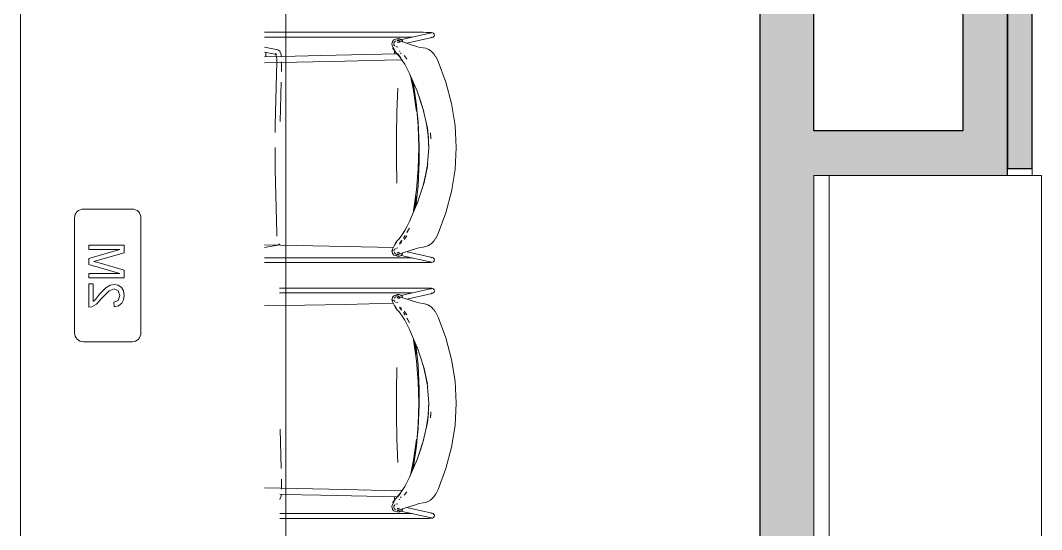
# Model space of a CAD drawing. Header units: millimetres. Extents: x 155927 to 317870, y -36033 to 97293.
# Drawn here: x 185869 to 188177, y 18607 to 19758 of the extents above; entities that cross this region are included whole.
import ezdxf

# ---------------------------------------------------------------- set-up
doc = ezdxf.new("R2010")
doc.units = ezdxf.units.MM
doc.header["$MEASUREMENT"] = 0
for name, color, linetype, lineweight in [('A-WALL', 7, 'CONTINUOUS', 9), ('A-WALL-PATT', 7, 'CONTINUOUS', 9), ('G-IMPT', 8, 'CONTINUOUS', 9), ('I-FURN', 8, 'CONTINUOUS', 9), ('I-WALL', 7, 'CONTINUOUS', 9)]:
    doc.layers.add(name, color=color, linetype=linetype, lineweight=lineweight)

msp = doc.modelspace()

# ---------------------------------------------------------------- hatches: boundary and pattern name
at = {"layer": 'A-WALL-PATT'}
h = msp.add_hatch(color=256, dxfattribs=at)
h.paths.add_polyline_path([(188155.8, 15141.6), (188155.8, 16691.6), (188099.8, 16691.6), (188099.8, 15141.6), (188101.8, 15141.6)], flags=0)
h.paths.add_polyline_path([(188099.8, 19423.6), (188155.8, 19423.6), (188155.8, 19991.6), (188099.8, 19991.6)], flags=0)
h.paths.add_polyline_path([(188155.8, 22723.6), (188155.8, 24142.8), (188099.8, 24142.8), (188099.8, 22723.6)], flags=0)
h.paths.add_polyline_path([(188099.8, 24158.8), (188155.8, 24158.8), (188155.8, 24326.8), (188099.8, 24326.8)], flags=0)
h.paths.add_polyline_path([(188155.8, 26158.8), (188155.8, 26875.6), (188099.8, 26875.6), (188099.8, 26158.8)], flags=0)
h = msp.add_hatch(color=256, dxfattribs=at)
h.paths.add_polyline_path([(188099.8, 15109.6), (188099.8, 16606.6), (187998.8, 16606.6), (187998.8, 15109.6)], flags=0)
h.paths.add_polyline_path([(188099.8, 19407.6), (188099.8, 20007.6), (187998.8, 20007.6), (187998.8, 19407.6)], flags=0)
h.paths.add_polyline_path([(188099.8, 22808.6), (188099.8, 26844.6), (187998.8, 26844.6), (187998.8, 22808.6)], flags=0)
for points in [[(187539.9, 16606.6), (187661.9, 16606.6), (187661.9, 22707.6), (187539.9, 22707.6), (187539.9, 16759.3)], [(187661.9, 19407.6), (187998.8, 19407.6), (187998.8, 19508.6), (187661.9, 19508.6)]]:
    msp.add_hatch(color=256, dxfattribs=at).paths.add_polyline_path(points, flags=0)

# ---------------------------------------------------------------- linework, layer by layer
at = {"layer": 'A-WALL', "lineweight": 30}
for p, q in [((187539.9, 22707.6), (187539.9, 16606.6)), ((187661.9, 19508.6), (187661.9, 19906.6))]:
    msp.add_line(p, q, dxfattribs=at)
at = {"layer": 'G-IMPT'}
for p, q in [((186420.6, 19731.4), (186779.2, 19731.4)), ((186420.6, 19720.5), (186754.2, 19720.5)), ((186713, 19714.2), (186709.9, 19710.9)), ((186713, 19714.2), (186717.3, 19715.5)), ((186717.7, 19711.9), (186716.1, 19711.1)), ((186720.5, 19716.5), (186717.3, 19715.5)), ((186727.7, 19711.1), (186720.2, 19712.9)), ((186720.2, 19712.9), (186728.4, 19710.9)), ((186720.5, 19716.5), (186724.6, 19716.8)), ((186721.3, 19713.1), (186723.2, 19713.5)), ((186724.8, 19712), (186721.6, 19713.5)), ((186723.7, 19712.2), (186721.6, 19713.5)), ((186724.8, 19712), (186722.6, 19712.7)), ((186722.6, 19712.7), (186728.4, 19710.9)), ((186723.7, 19712.2), (186724.2, 19711.7)), ((186724.2, 19713.7), (186797.7, 19730.3)), ((186726.3, 19716.5), (186724.6, 19716.8)), ((186726.3, 19716.5), (186726.6, 19716.4)), ((186726.6, 19716.4), (186729.5, 19715)), ((186729.7, 19714.8), (186729.5, 19715)), ((186729.7, 19714.8), (186731.6, 19712.9)), ((186732.7, 19710.5), (186731.6, 19712.9)), ((186731.7, 19712.7), (186731.6, 19712.9)), ((186732.8, 19710.4), (186731.6, 19712.9)), ((186731.7, 19712.7), (186732.8, 19710.4)), ((186799.2, 19719.4), (186741.7, 19706.6)), ((186785.5, 19731.3), (186779.2, 19731.4)), ((186785.5, 19731.3), (186792.7, 19731.2)), ((186792.7, 19731.2), (186797.9, 19730.9)), ((186797.7, 19730.3), (186795.5, 19729.3)), ((186795.7, 19729.5), (186795.5, 19729.3)), ((186796.9, 19720.2), (186799.5, 19719.7)), ((186797.1, 19720), (186799.5, 19719.7)), ((186797.9, 19730.9), (186800.3, 19730.5)), ((186799.2, 19719.4), (186801.7, 19720.2)), ((186800.3, 19730.5), (186802.7, 19729.3)), ((186803.5, 19722.1), (186801.7, 19720.2)), ((186801.7, 19720.2), (186802, 19720.5)), ((186802.7, 19729.3), (186804.2, 19727.2)), ((186803.5, 19722.1), (186803.8, 19722.4)), ((186804.5, 19724.5), (186803.8, 19722.4)), ((186804.5, 19724.5), (186804.2, 19727.2)), ((186450.8, 19692), (186420.3, 19697.4)), ((186450.8, 19692), (186452.9, 19690.5)), ((186452.9, 19690.5), (186455, 19688.6)), ((186709.5, 19709.6), (186708.3, 19705.4)), ((186709.1, 19701.3), (186708.3, 19705.4)), ((186709.1, 19701.3), (186713.5, 19692.9)), ((186709.9, 19710.9), (186709.5, 19709.6)), ((186712.5, 19705.7), (186712.7, 19705.1)), ((186714.8, 19690.1), (186712.5, 19694.9)), ((186712.5, 19694.9), (186713.5, 19692.9)), ((186713.1, 19703.1), (186712.7, 19705.1)), ((186714.2, 19709.2), (186713.1, 19707.6)), ((186713.1, 19707.6), (186713.8, 19708.7)), ((186713.4, 19702.5), (186713.1, 19703.1)), ((186713.3, 19708.2), (186715.4, 19710.8)), ((186713.4, 19702.5), (186715, 19700.7)), ((186714.2, 19709.2), (186713.8, 19708.7)), ((186714.2, 19682.4), (186714.6, 19690.4)), ((186715, 19689.7), (186714.6, 19682.4)), ((186715, 19689.7), (186714.7, 19683.4)), ((186714.8, 19690.1), (186716.7, 19687)), ((186717.3, 19711.6), (186716.1, 19711.1)), ((186717, 19699.3), (186721.7, 19698)), ((186720.3, 19709.7), (186722.4, 19708.8)), ((186720.3, 19709.7), (186725.8, 19708.2)), ((186722.7, 19708.5), (186721.6, 19709.5)), ((186721.6, 19709.5), (186722.4, 19708.8)), ((186722.7, 19708.5), (186722.1, 19709.2)), ((186726.1, 19708.9), (186725.4, 19710.4)), ((186726.2, 19687.9), (186725.6, 19689.3)), ((186727.7, 19711.1), (186739.5, 19707.3)), ((186732.7, 19710.5), (186732.8, 19710.4)), ((186739.5, 19707.3), (186752, 19703.4)), ((186752, 19703.4), (186763.9, 19699.6)), ((186769.6, 19697.9), (186763.9, 19699.6)), ((186778.8, 19696.3), (186769.6, 19697.9)), ((186778.8, 19696.3), (186784.8, 19695.2)), ((186789.8, 19693.4), (186784.8, 19695.2)), ((186789.8, 19693.4), (186792, 19692.2)), ((186794.6, 19690.6), (186792, 19692.2)), ((186795, 19690.4), (186794.6, 19690.6)), ((186795, 19690.4), (186797, 19688.9)), ((186797, 19688.9), (186799.4, 19686.6)), ((186447.6, 19681.5), (186420.3, 19686.3)), ((186420.3, 19676), (186461.2, 19676.9)), ((186420.3, 19662.5), (186602.4, 19666.2)), ((186423.2, 19685.8), (186423.2, 19675.7)), ((186447.1, 19678.5), (186445.5, 19683.1)), ((186445.5, 19683.1), (186447, 19681.2)), ((186447.6, 19681.5), (186445.7, 19682.5)), ((186445.7, 19682.5), (186447, 19681.2)), ((186448, 19671.6), (186447.1, 19678.5)), ((186448.1, 19665.2), (186448, 19671.6)), ((186455.9, 19686.5), (186455, 19688.6)), ((186457.8, 19680.9), (186455.9, 19686.5)), ((186458.3, 19676.8), (186457.8, 19680.9)), ((186461.2, 19676.9), (186547.7, 19678.7)), ((186720.7, 19682.5), (186547.7, 19678.7)), ((186721.2, 19668.9), (186602.4, 19666.2)), ((186716.7, 19687), (186721, 19681.5)), ((186723.9, 19678.3), (186721, 19681.5)), ((186729.6, 19668.4), (186721.2, 19668.9)), ((186721.9, 19682.4), (186727, 19674.6)), ((186721.9, 19682.4), (186727.5, 19674.1)), ((186723.9, 19678.3), (186727.5, 19674.1)), ((186727, 19674.6), (186732.4, 19667.2)), ((186727.9, 19684.7), (186728.9, 19683.1)), ((186729.3, 19682.6), (186728.9, 19683.1)), ((186732.5, 19667.8), (186729.6, 19668.4)), ((186737.3, 19659), (186731.9, 19668)), ((186732.4, 19667.2), (186731.9, 19668)), ((186736.3, 19678.7), (186736.7, 19678.2)), ((186736.7, 19678.2), (186741.9, 19670.9)), ((186799.4, 19686.6), (186801.2, 19684.8)), ((186803, 19682.7), (186801.2, 19684.8)), ((186806.4, 19677.8), (186803, 19682.7)), ((186806.4, 19677.8), (186806.6, 19677.5)), ((186809.7, 19671.9), (186806.6, 19677.5)), ((186812.6, 19665.6), (186809.7, 19671.9)), ((186448.1, 19665.2), (186444.9, 19521.1)), ((186448.3, 19665), (186444.9, 19521.1)), ((186459, 19664.9), (186458.5, 19642.7)), ((186742.7, 19648.6), (186737.3, 19659)), ((186742.7, 19648.6), (186748, 19638)), ((186830.2, 19618.7), (186812.6, 19665.6)), ((186752.1, 19628.6), (186748, 19638)), ((186752.1, 19628.6), (186748.1, 19638)), ((186765.3, 19598), (186748.1, 19638)), ((186757.3, 19599.7), (186751.5, 19629.9)), ((186751.5, 19629.9), (186757.3, 19599.8)), ((186757.5, 19607.9), (186754.5, 19623)), ((186458, 19618.4), (186455.9, 19529.5)), ((186721.7, 19605.1), (186719.6, 19551.9)), ((186757.5, 19614.2), (186756.9, 19617.4)), ((186763.8, 19552.5), (186757.3, 19599.8)), ((186757.3, 19599.7), (186763.8, 19552.5)), ((186763.9, 19566.9), (186757.5, 19614.2)), ((186757.5, 19607.9), (186763.4, 19568.7)), ((186763.1, 19603.8), (186765.3, 19598)), ((186763.1, 19603.8), (186765.2, 19598)), ((186765.2, 19598), (186773.2, 19576.5)), ((186765.3, 19598), (186779.4, 19556.9)), ((186765.3, 19598), (186773.2, 19576.5)), ((186843.2, 19570.3), (186830.2, 19618.7)), ((186779.4, 19556.9), (186773.2, 19576.5)), ((186773.2, 19576.5), (186779.2, 19556.8)), ((186718.6, 19498), (186719.6, 19551.9)), ((186763.4, 19568.7), (186767.5, 19529)), ((186767.8, 19519.1), (186763.9, 19566.9)), ((186780.8, 19551.6), (186779.2, 19556.8)), ((186788.6, 19514.3), (186779.4, 19556.9)), ((186779.4, 19556.9), (186780.8, 19551.6)), ((186843.2, 19570.3), (186851.3, 19520.9)), ((186767.5, 19529), (186769.6, 19491.9)), ((186786.2, 19528.1), (186787.5, 19521)), ((186786.2, 19528.1), (186788.3, 19514)), ((186444.8, 19520.9), (186444.6, 19505.1)), ((186767.8, 19519.1), (186768.7, 19495.1)), ((186788.3, 19514), (186789.9, 19503)), ((186788.6, 19514.3), (186791, 19492.7)), ((186788.6, 19514.3), (186789.9, 19503)), ((186791.7, 19471), (186789.4, 19507.9)), ((186789.4, 19507.9), (186789.9, 19503)), ((186853.9, 19471), (186851.3, 19520.9)), ((186718.6, 19498), (186718.6, 19443.9)), ((186768.7, 19495.1), (186769, 19471)), ((186769.6, 19491.9), (186769.9, 19475.6)), ((186791, 19492.7), (186789.9, 19503)), ((186796.4, 19493.9), (186795.8, 19504.1)), ((186795.8, 19504.1), (186796.6, 19490.5)), ((186444.5, 19445.9), (186444.3, 19471)), ((186769, 19471), (186768.7, 19446.9)), ((186769.9, 19475.6), (186770.3, 19456.7)), ((186789.2, 19434), (186791.6, 19471)), ((186791.7, 19471), (186791.5, 19478.4)), ((186791.6, 19471), (186791.5, 19478.4)), ((186853.9, 19471), (186851.3, 19421.1)), ((186444.9, 19421), (186444.5, 19445.9)), ((186719.6, 19390), (186718.6, 19443.9)), ((186767.8, 19422.8), (186768.7, 19446.9)), ((186769.9, 19437.9), (186769.6, 19421.6)), ((186769.9, 19437.9), (186770.3, 19456.7)), ((186448.1, 19276.7), (186444.9, 19421)), ((186763.9, 19375), (186767.8, 19422.8)), ((186767.5, 19384.5), (186769.6, 19421.6)), ((186779.4, 19385.1), (186788.6, 19427.6)), ((186788.2, 19427.6), (186781.3, 19392.1)), ((186781.3, 19392.1), (186788.6, 19427.6)), ((186789.4, 19434), (186788.2, 19427.6)), ((186789.2, 19434), (186788.7, 19428.7)), ((186789.4, 19434), (186789, 19430.5)), ((186843.2, 19371.7), (186851.3, 19421.1)), ((186781.3, 19392.1), (186779, 19385.2)), ((186779.4, 19385.1), (186781.3, 19392.1)), ((186763.9, 19375), (186757.5, 19327.7)), ((186767.5, 19384.5), (186763.4, 19344.8)), ((186773.8, 19369), (186765.3, 19343.9)), ((186773.8, 19369), (186779, 19385.2)), ((186830.2, 19323.2), (186843.2, 19371.7)), ((186748, 19303.9), (186767.8, 19350.3)), ((186759.7, 19331.3), (186763.8, 19361)), ((186759.7, 19331.3), (186763.8, 19361)), ((186762.2, 19337.2), (186763.4, 19344.8)), ((186765.3, 19343.9), (186767.8, 19350.3)), ((186757.5, 19327.7), (186757.1, 19325.1)), ((186830.2, 19323.2), (186812.6, 19276.5)), ((186748, 19303.9), (186742.7, 19293.3)), ((186448.1, 19276.7), (186448, 19270.3)), ((186727, 19267.4), (186732.4, 19274.7)), ((186731.9, 19273.9), (186737.3, 19282.9)), ((186731.9, 19273.9), (186732.4, 19274.7)), ((186742.7, 19293.3), (186737.3, 19282.9)), ((186742.5, 19278.5), (186748, 19288.9)), ((186742.5, 19278.5), (186743, 19279.5)), ((186748, 19288.9), (186743, 19279.5)), ((186812.6, 19276.5), (186809.7, 19270)), ((186602.4, 19247.3), (186420.6, 19251)), ((186452.9, 19251.4), (186450.8, 19249.9)), ((186455, 19253.3), (186452.9, 19251.4)), ((186714.8, 19251.9), (186712.2, 19245.8)), ((186718.8, 19257.3), (186714, 19249.1)), ((186716.5, 19253.7), (186714, 19249.1)), ((186714.8, 19251.9), (186716.7, 19255)), ((186716.5, 19253.7), (186718.8, 19257.3)), ((186716.7, 19255), (186721, 19260.4)), ((186721, 19260.4), (186723.9, 19263.6)), ((186727, 19267.4), (186723.9, 19263.6)), ((186725.9, 19253.4), (186727.9, 19257.2)), ((186727.6, 19256.6), (186725.9, 19253.4)), ((186726.8, 19253.1), (186726, 19251.9)), ((186727.6, 19256.6), (186729.3, 19259.4)), ((186727.6, 19256.6), (186728.9, 19258.8)), ((186727.6, 19256.6), (186727.9, 19257.2)), ((186727.7, 19254.3), (186729.8, 19256.7)), ((186728.9, 19258.8), (186729.3, 19259.4)), ((186729.2, 19258.5), (186731.2, 19261.5)), ((186730.8, 19261), (186729.2, 19258.5)), ((186730.8, 19261), (186731.2, 19261.5)), ((186734.5, 19265.8), (186738.4, 19271.7)), ((186734.5, 19265.8), (186737.2, 19269.7)), ((186736.3, 19263.3), (186736.7, 19263.8)), ((186741.9, 19271.1), (186736.7, 19263.8)), ((186738.4, 19271.7), (186737.2, 19269.7)), ((186795, 19251.5), (186789.8, 19248.6)), ((186790.8, 19249.1), (186795, 19251.5)), ((186794.6, 19251.3), (186792, 19249.8)), ((186795, 19251.5), (186794.6, 19251.3)), ((186795, 19251.5), (186797, 19253.1)), ((186797, 19253.1), (186798.9, 19254.8)), ((186799.4, 19255.3), (186798.9, 19254.8)), ((186799.4, 19255.3), (186801.2, 19257.1)), ((186803, 19259.2), (186801.2, 19257.1)), ((186803, 19259.2), (186806.4, 19264.1)), ((186806.6, 19264.4), (186806.4, 19264.1)), ((186806.6, 19264.4), (186809.7, 19270)), ((186420.6, 19244.6), (186450.8, 19249.9)), ((186711.8, 19244.8), (186602.4, 19247.3)), ((186708.3, 19236.5), (186709.6, 19240.2)), ((186708.3, 19236.5), (186709.5, 19232.3)), ((186708.8, 19235.2), (186709.6, 19240.2)), ((186708.8, 19235.2), (186709.2, 19239.8)), ((186709.2, 19239.8), (186712.2, 19245.8)), ((186709.5, 19232.3), (186709.9, 19231)), ((186709.9, 19231), (186713, 19227.8)), ((186712.7, 19236.9), (186712.9, 19238.4)), ((186713.4, 19239.4), (186712.9, 19238.4)), ((186717.3, 19226.4), (186713, 19227.8)), ((186713.4, 19239.4), (186714.9, 19241)), ((186713.5, 19233.4), (186715.5, 19231.1)), ((186717.3, 19230.3), (186716, 19230.8)), ((186716, 19230.8), (186717.7, 19230)), ((186716.9, 19242.6), (186721.7, 19243.9)), ((186717, 19227.6), (186724.8, 19229.9)), ((186717, 19227.6), (186722.6, 19229.2)), ((186720.2, 19229), (186728.4, 19231.1)), ((186720.2, 19229), (186727.1, 19230.8)), ((186720.4, 19232.2), (186725.8, 19233.8)), ((186720.4, 19232.2), (186722.7, 19233.4)), ((186723.2, 19228.4), (186721.3, 19228.8)), ((186721.6, 19232.4), (186723.1, 19233.9)), ((186721.6, 19232.4), (186722.7, 19233.4)), ((186721.6, 19228.4), (186724.8, 19229.9)), ((186721.6, 19228.4), (186723.7, 19229.7)), ((186723.1, 19233.9), (186722.1, 19232.8)), ((186722.6, 19229.2), (186730.8, 19231.8)), ((186723.7, 19229.7), (186725.4, 19231.6)), ((186728.4, 19231.1), (186727.1, 19230.8)), ((186729.5, 19226.9), (186731.6, 19229)), ((186731.2, 19228.8), (186729.5, 19226.9)), ((186731.2, 19228.8), (186729.7, 19227.1)), ((186752, 19238.5), (186730.8, 19231.8)), ((186731.7, 19229.2), (186731.6, 19229)), ((186732.7, 19231.5), (186731.7, 19229.2)), ((186732.7, 19231.5), (186732.8, 19231.6)), ((186743, 19235.1), (186799.2, 19222.5)), ((186763.9, 19242.4), (186752, 19238.5)), ((186769.6, 19244.1), (186763.9, 19242.4)), ((186769.6, 19244.1), (186778.8, 19245.7)), ((186778.8, 19245.7), (186784.8, 19246.8)), ((186784.8, 19246.8), (186789.8, 19248.6)), ((186792, 19249.8), (186789.8, 19248.6)), ((186790.8, 19249.1), (186789.8, 19248.6)), ((186754.2, 19221.4), (186420.6, 19221.4)), ((186420.6, 19210.6), (186779.2, 19210.6)), ((186717.3, 19226.4), (186720.5, 19225.4)), ((186720.5, 19225.4), (186723.3, 19225.3)), ((186723.3, 19225.3), (186724.6, 19225.2)), ((186726.3, 19225.5), (186724.6, 19225.2)), ((186726.3, 19225.5), (186729.7, 19227.1)), ((186726.3, 19225.5), (186729.5, 19226.9)), ((186726.3, 19225.5), (186726.6, 19225.5)), ((186729.7, 19227.1), (186726.6, 19225.5)), ((186729.7, 19227.1), (186729.5, 19226.9)), ((186797.6, 19211.6), (186729.5, 19227)), ((186779.2, 19210.6), (186785.5, 19210.6)), ((186792.7, 19210.8), (186785.5, 19210.6)), ((186797.9, 19211), (186792.7, 19210.8)), ((186797.6, 19211.6), (186795.5, 19212.7)), ((186795.5, 19212.7), (186795.7, 19212.5)), ((186796.9, 19221.8), (186799.5, 19222.2)), ((186797.1, 19221.9), (186799.5, 19222.2)), ((186800.3, 19211.4), (186797.9, 19211)), ((186799.2, 19222.5), (186801.7, 19221.7)), ((186800.3, 19211.4), (186802.7, 19212.6)), ((186801.7, 19221.7), (186802, 19221.4)), ((186803.8, 19219.5), (186802, 19221.4)), ((186802.7, 19212.6), (186804.2, 19214.7)), ((186803.8, 19219.5), (186804.5, 19217.4)), ((186804.2, 19214.7), (186804.5, 19217.4)), ((186454.6, 19153), (186779.2, 19153)), ((186754.2, 19142.2), (186454.6, 19142.2)), ((186709.9, 19132.6), (186713, 19135.8)), ((186717.3, 19137.2), (186713, 19135.8)), ((186717, 19136), (186722.6, 19134.4)), ((186717, 19136), (186724.8, 19133.7)), ((186717.3, 19137.2), (186720.5, 19138.2)), ((186720.5, 19138.2), (186723.3, 19138.3)), ((186723.2, 19135.2), (186721.3, 19134.8)), ((186721.6, 19135.2), (186723.7, 19133.9)), ((186721.6, 19135.2), (186724.8, 19133.7)), ((186723.3, 19138.3), (186724.6, 19138.4)), ((186726.3, 19138.1), (186724.6, 19138.4)), ((186726.3, 19138.1), (186729.7, 19136.5)), ((186726.3, 19138.1), (186726.6, 19138.1)), ((186726.3, 19138.1), (186729.5, 19136.7)), ((186729.7, 19136.5), (186726.6, 19138.1)), ((186797.6, 19152), (186729.5, 19136.6)), ((186731.2, 19134.8), (186729.5, 19136.7)), ((186729.7, 19136.5), (186729.5, 19136.7)), ((186729.5, 19136.7), (186731.6, 19134.6)), ((186731.2, 19134.8), (186729.7, 19136.5)), ((186741.9, 19128.2), (186799.2, 19141.1)), ((186779.2, 19153), (186785.5, 19153)), ((186792.7, 19152.8), (186785.5, 19153)), ((186797.9, 19152.6), (186792.7, 19152.8)), ((186797.6, 19152), (186795.5, 19150.9)), ((186795.5, 19150.9), (186795.7, 19151.1)), ((186796.9, 19141.8), (186799.5, 19141.4)), ((186797.1, 19141.7), (186799.5, 19141.4)), ((186800.3, 19152.2), (186797.9, 19152.6)), ((186799.2, 19141.1), (186801.7, 19141.9)), ((186800.3, 19152.2), (186802.7, 19151)), ((186801.7, 19141.9), (186802, 19142.2)), ((186803.8, 19144.1), (186802, 19142.2)), ((186802.7, 19151), (186804.2, 19148.9)), ((186803.8, 19144.1), (186804.5, 19146.2)), ((186804.2, 19148.9), (186804.5, 19146.2)), ((186602.4, 19116.3), (186420.6, 19112.6)), ((186711.8, 19118.8), (186602.4, 19116.3)), ((186708.3, 19127.1), (186709.5, 19131.3)), ((186708.3, 19127.1), (186709.6, 19123.4)), ((186708.8, 19128.4), (186709.6, 19123.4)), ((186708.8, 19128.4), (186709.2, 19123.8)), ((186709.2, 19123.8), (186712.2, 19117.8)), ((186709.5, 19131.3), (186709.9, 19132.6)), ((186714.8, 19111.7), (186712.2, 19117.8)), ((186712.7, 19126.7), (186712.9, 19125.2)), ((186713.4, 19124.2), (186712.9, 19125.2)), ((186713.4, 19124.2), (186714.9, 19122.6)), ((186713.5, 19130.2), (186715.5, 19132.5)), ((186716.5, 19109.9), (186714, 19114.5)), ((186718.8, 19106.3), (186714, 19114.5)), ((186716, 19132.8), (186717.7, 19133.6)), ((186717.3, 19133.3), (186716, 19132.8)), ((186716.9, 19121), (186721.7, 19119.6)), ((186720.2, 19134.6), (186728.4, 19132.5)), ((186720.2, 19134.6), (186727.1, 19132.8)), ((186720.4, 19131.4), (186722.7, 19130.2)), ((186720.4, 19131.4), (186725.8, 19129.8)), ((186721.6, 19131.2), (186722.7, 19130.2)), ((186721.6, 19131.2), (186723.1, 19129.7)), ((186723.1, 19129.7), (186722.1, 19130.8)), ((186722.6, 19134.4), (186730.8, 19131.8)), ((186723.7, 19133.9), (186725.4, 19132)), ((186726.4, 19130.2), (186725.4, 19132)), ((186728.4, 19132.5), (186727.1, 19132.8)), ((186752, 19125.1), (186730.8, 19131.8)), ((186731.7, 19134.4), (186731.6, 19134.6)), ((186732.7, 19132.1), (186731.7, 19134.4)), ((186732.7, 19132.1), (186732.8, 19132)), ((186763.9, 19121.2), (186752, 19125.1)), ((186769.6, 19119.5), (186763.9, 19121.2)), ((186769.6, 19119.5), (186778.8, 19117.9)), ((186778.8, 19117.9), (186784.8, 19116.8)), ((186784.8, 19116.8), (186789.8, 19115)), ((186790.8, 19114.5), (186789.8, 19115)), ((186795, 19112), (186789.8, 19115)), ((186792, 19113.8), (186789.8, 19115)), ((186790.8, 19114.5), (186795, 19112)), ((186794.6, 19112.3), (186792, 19113.8)), ((186795, 19112), (186794.6, 19112.3)), ((186795, 19112), (186797, 19110.5)), ((186714.8, 19111.7), (186716.7, 19108.6)), ((186716.5, 19109.9), (186718.8, 19106.3)), ((186716.7, 19108.6), (186721, 19103.2)), ((186721, 19103.2), (186723.9, 19100)), ((186727, 19096.2), (186723.9, 19100)), ((186727.6, 19107), (186725.9, 19110.2)), ((186725.9, 19110.2), (186727.9, 19106.4)), ((186727, 19096.2), (186732.4, 19088.9)), ((186727.6, 19107), (186727.9, 19106.4)), ((186727.6, 19107), (186728.9, 19104.8)), ((186727.6, 19107), (186729.3, 19104.2)), ((186727.7, 19109.3), (186729.8, 19106.9)), ((186728.9, 19104.8), (186729.3, 19104.2)), ((186730.8, 19102.6), (186729.2, 19105.1)), ((186729.2, 19105.1), (186731.2, 19102.1)), ((186730.8, 19102.6), (186731.2, 19102.1)), ((186731.9, 19089.7), (186732.4, 19088.9)), ((186731.9, 19089.7), (186737.3, 19080.7)), ((186734.5, 19097.8), (186738.4, 19091.9)), ((186734.5, 19097.8), (186737.2, 19093.9)), ((186736.3, 19100.3), (186736.7, 19099.8)), ((186741.9, 19092.5), (186736.7, 19099.8)), ((186738.4, 19091.9), (186737.2, 19093.9)), ((186797, 19110.5), (186798.9, 19108.8)), ((186799.4, 19108.3), (186798.9, 19108.8)), ((186799.4, 19108.3), (186801.2, 19106.5)), ((186803, 19104.4), (186801.2, 19106.5)), ((186803, 19104.4), (186806.4, 19099.5)), ((186806.6, 19099.2), (186806.4, 19099.5)), ((186806.6, 19099.2), (186809.7, 19093.6)), ((186812.6, 19087.1), (186809.7, 19093.6)), ((186742.7, 19070.3), (186737.3, 19080.7)), ((186742.5, 19085.1), (186748, 19074.7)), ((186742.5, 19085.1), (186743, 19084.1)), ((186748, 19059.7), (186742.7, 19070.3)), ((186748, 19074.7), (186743, 19084.1)), ((186830.2, 19040.4), (186812.6, 19087.1)), ((186748, 19059.7), (186767.8, 19013.3)), ((186757.5, 19035.9), (186757.1, 19038.5)), ((186763.9, 18988.6), (186757.5, 19035.9)), ((186759.7, 19032.3), (186763.8, 19002.6)), ((186759.7, 19032.3), (186763.8, 19002.6)), ((186762.2, 19026.4), (186763.4, 19018.8)), ((186773.8, 18994.6), (186765.3, 19019.7)), ((186765.3, 19019.7), (186767.8, 19013.3)), ((186830.2, 19040.4), (186843.2, 18991.9)), ((186767.5, 18979.1), (186763.4, 19018.8)), ((186719.6, 18973.6), (186718.6, 18919.7)), ((186763.9, 18988.6), (186767.8, 18940.8)), ((186767.5, 18979.1), (186769.6, 18942)), ((186773.8, 18994.6), (186779, 18978.4)), ((186781.3, 18971.5), (186779, 18978.4)), ((186779.4, 18978.5), (186781.3, 18971.5)), ((186779.4, 18978.5), (186788.6, 18936)), ((186843.2, 18991.9), (186851.3, 18942.5)), ((186788.2, 18936), (186781.3, 18971.5)), ((186781.3, 18971.5), (186788.6, 18936)), ((186767.8, 18940.8), (186768.7, 18916.7)), ((186769.9, 18925.7), (186769.6, 18942)), ((186789.4, 18929.6), (186788.2, 18936)), ((186789.2, 18929.6), (186788.8, 18933.7)), ((186789.4, 18929.6), (186789, 18933.1)), ((186789.2, 18929.6), (186791.6, 18892.6)), ((186853.9, 18892.6), (186851.3, 18942.5)), ((186718.6, 18865.6), (186718.6, 18919.7)), ((186769, 18892.6), (186768.7, 18916.7)), ((186769.9, 18925.7), (186770.3, 18906.9)), ((186769.9, 18888), (186770.3, 18906.9)), ((186768.7, 18868.5), (186769, 18892.6)), ((186769.6, 18871.7), (186769.9, 18888)), ((186791.7, 18892.6), (186789.4, 18855.7)), ((186791.7, 18892.6), (186791.5, 18885.2)), ((186791.6, 18892.6), (186791.5, 18885.2)), ((186853.9, 18892.6), (186851.3, 18842.7)), ((186718.6, 18865.6), (186719.6, 18811.7)), ((186767.5, 18834.6), (186769.6, 18871.7)), ((186767.8, 18844.5), (186768.7, 18868.5)), ((186788.3, 18849.6), (186789.9, 18860.6)), ((186788.6, 18849.2), (186791, 18870.9)), ((186788.6, 18849.2), (186789.9, 18860.6)), ((186789.4, 18855.7), (186789.9, 18860.6)), ((186791, 18870.9), (186789.9, 18860.6)), ((186795.8, 18859.5), (186796.6, 18873.1)), ((186796.4, 18869.2), (186795.8, 18859.5)), ((186767.8, 18844.5), (186763.9, 18796.7)), ((186788.6, 18849.2), (186779.4, 18806.7)), ((186786.2, 18835.5), (186788.3, 18849.6)), ((186786.2, 18835.5), (186787.5, 18842.6)), ((186843.2, 18793.3), (186851.3, 18842.7)), ((186458, 18745.2), (186455.9, 18834.1)), ((186721.7, 18758.5), (186719.6, 18811.7)), ((186763.4, 18794.9), (186767.5, 18834.6)), ((186780.8, 18812), (186779.2, 18806.8)), ((186779.4, 18806.7), (186780.8, 18812)), ((186757.3, 18763.9), (186763.8, 18811.1)), ((186763.8, 18811.1), (186757.3, 18763.8)), ((186763.9, 18796.7), (186757.5, 18749.4)), ((186757.5, 18755.7), (186763.4, 18794.9)), ((186765.3, 18765.6), (186779.4, 18806.7)), ((186773.2, 18787.1), (186779.2, 18806.8)), ((186779.4, 18806.7), (186773.2, 18787.1)), ((186843.2, 18793.3), (186830.2, 18744.9)), ((186765.3, 18765.6), (186748.1, 18725.6)), ((186763.1, 18759.8), (186765.3, 18765.6)), ((186763.1, 18759.8), (186765.2, 18765.6)), ((186765.2, 18765.6), (186773.2, 18787.1)), ((186765.3, 18765.6), (186773.2, 18787.1)), ((186757.3, 18763.9), (186751.5, 18733.7)), ((186751.5, 18733.7), (186757.3, 18763.8)), ((186757.5, 18755.7), (186754.5, 18740.6)), ((186757.5, 18749.4), (186756.9, 18746.2)), ((186830.2, 18744.9), (186812.6, 18698)), ((186459, 18698.7), (186458.5, 18720.9)), ((186742.7, 18715), (186748, 18725.6)), ((186752.1, 18735), (186748, 18725.6)), ((186752.1, 18735), (186748.1, 18725.6)), ((186420.3, 18701.1), (186602.4, 18697.4)), ((186721.2, 18694.7), (186602.4, 18697.4)), ((186727, 18689), (186732.4, 18696.4)), ((186737.3, 18704.6), (186731.9, 18695.6)), ((186732.4, 18696.4), (186731.9, 18695.6)), ((186742.7, 18715), (186737.3, 18704.6)), ((186812.6, 18698), (186809.7, 18691.7)), ((186454.9, 18686.9), (186461.2, 18686.7)), ((186455.9, 18677.1), (186455, 18675)), ((186457.8, 18682.7), (186455.9, 18677.1)), ((186458.3, 18686.8), (186457.8, 18682.7)), ((186461.2, 18686.7), (186547.7, 18684.9)), ((186720.7, 18681.1), (186547.7, 18684.9)), ((186714.8, 18673.5), (186712.5, 18668.7)), ((186714.2, 18681.2), (186714.6, 18673.2)), ((186715, 18673.9), (186714.6, 18681.2)), ((186715, 18673.9), (186714.6, 18681.2)), ((186714.8, 18673.5), (186716.7, 18676.6)), ((186716.7, 18676.6), (186721, 18682.1)), ((186723.9, 18685.3), (186721, 18682.1)), ((186729.6, 18695.2), (186721.2, 18694.7)), ((186721.9, 18681.2), (186727.5, 18689.5)), ((186721.9, 18681.2), (186727, 18689)), ((186723.9, 18685.3), (186727.5, 18689.5)), ((186726.2, 18675.7), (186725.6, 18674.3)), ((186727.9, 18678.9), (186728.9, 18680.5)), ((186729.3, 18681), (186728.9, 18680.5)), ((186732.5, 18695.8), (186729.6, 18695.2)), ((186736.3, 18684.9), (186736.7, 18685.4)), ((186736.7, 18685.4), (186741.9, 18692.7)), ((186795, 18673.2), (186794.6, 18673)), ((186795, 18673.2), (186797, 18674.7)), ((186797, 18674.7), (186799.4, 18677)), ((186799.4, 18677), (186801.2, 18678.8)), ((186803, 18680.9), (186801.2, 18678.8)), ((186806.4, 18685.8), (186803, 18680.9)), ((186806.4, 18685.8), (186806.6, 18686.1)), ((186809.7, 18691.7), (186806.6, 18686.1)), ((186709.1, 18662.3), (186708.3, 18658.2)), ((186709.5, 18654), (186708.3, 18658.2)), ((186709.1, 18662.3), (186713.5, 18670.7)), ((186709.9, 18652.7), (186709.5, 18654)), ((186713, 18649.4), (186709.9, 18652.7)), ((186712.5, 18668.7), (186713.5, 18670.7)), ((186712.5, 18657.9), (186712.7, 18658.5)), ((186713.1, 18660.5), (186712.7, 18658.5)), ((186713.4, 18661.1), (186713.1, 18660.5)), ((186714.2, 18654.4), (186713.1, 18656)), ((186713.1, 18656), (186713.8, 18654.9)), ((186713.3, 18655.4), (186715.4, 18652.8)), ((186713.4, 18661.1), (186715, 18662.9)), ((186714.2, 18654.4), (186713.8, 18654.9)), ((186717.3, 18652), (186716.1, 18652.5)), ((186717.7, 18651.7), (186716.1, 18652.5)), ((186717, 18664.3), (186721.7, 18665.6)), ((186720.2, 18650.7), (186728.4, 18652.7)), ((186727.7, 18652.5), (186720.2, 18650.7)), ((186720.3, 18653.9), (186725.8, 18655.4)), ((186720.3, 18653.9), (186722.4, 18654.8)), ((186721.3, 18650.5), (186723.2, 18650.1)), ((186722.7, 18655.1), (186721.6, 18654.1)), ((186721.6, 18654.1), (186722.4, 18654.8)), ((186724.8, 18651.6), (186721.6, 18650.1)), ((186723.7, 18651.4), (186721.6, 18650.1)), ((186722.7, 18655.1), (186722.1, 18654.4)), ((186722.6, 18650.9), (186728.4, 18652.7)), ((186724.8, 18651.6), (186722.6, 18650.9)), ((186727.7, 18652.5), (186739.5, 18656.3)), ((186729.7, 18648.8), (186731.6, 18650.7)), ((186732.8, 18653.2), (186731.6, 18650.7)), ((186732.7, 18653.1), (186731.6, 18650.7)), ((186731.7, 18650.9), (186731.6, 18650.7)), ((186731.7, 18650.9), (186732.8, 18653.2)), ((186732.7, 18653.1), (186732.8, 18653.2)), ((186739.5, 18656.3), (186752, 18660.2)), ((186799.2, 18644.2), (186741.7, 18657)), ((186752, 18660.2), (186763.9, 18664)), ((186769.6, 18665.7), (186763.9, 18664)), ((186778.8, 18667.3), (186769.6, 18665.7)), ((186778.8, 18667.3), (186784.8, 18668.4)), ((186789.8, 18670.2), (186784.8, 18668.4)), ((186789.8, 18670.2), (186792, 18671.4)), ((186794.6, 18673), (186792, 18671.4)), ((186454.9, 18643.1), (186754.2, 18643.1)), ((186454.9, 18632.2), (186779.2, 18632.2)), ((186713, 18649.4), (186717.3, 18648)), ((186720.5, 18647.1), (186717.3, 18648)), ((186720.5, 18647.1), (186724.6, 18646.8)), ((186726.3, 18647.1), (186724.6, 18646.8)), ((186724.7, 18649.7), (186797.7, 18633.3)), ((186726.3, 18647.1), (186726.6, 18647.2)), ((186726.6, 18647.2), (186729.5, 18648.6)), ((186729.7, 18648.8), (186729.5, 18648.6)), ((186785.5, 18632.3), (186779.2, 18632.2)), ((186785.5, 18632.3), (186792.7, 18632.4)), ((186792.7, 18632.4), (186797.9, 18632.7)), ((186797.7, 18633.3), (186795.5, 18634.3)), ((186795.7, 18634.1), (186795.5, 18634.3)), ((186796.9, 18643.4), (186799.5, 18643.9)), ((186797.1, 18643.6), (186799.5, 18643.9)), ((186797.9, 18632.7), (186800.3, 18633.1)), ((186799.2, 18644.2), (186801.7, 18643.4)), ((186800.3, 18633.1), (186802.7, 18634.3)), ((186803.5, 18641.5), (186801.7, 18643.4)), ((186801.7, 18643.4), (186802, 18643.1)), ((186802.7, 18634.3), (186804.2, 18636.4)), ((186803.5, 18641.5), (186803.8, 18641.2)), ((186804.5, 18639.1), (186803.8, 18641.2)), ((186804.5, 18639.1), (186804.2, 18636.4))]:
    msp.add_line(p, q, dxfattribs=at)
at = {"layer": 'I-FURN'}
for p, q in [((185868.7, 19781.9), (185868.7, 18581.8)), ((186468.7, 18581.8), (186468.7, 19781.9)), ((186711.3, 19697.8), (186710.7, 19696.2)), ((186710.7, 19696.2), (186710.8, 19695.1)), ((186713.2, 19691.2), (186710.7, 19696.2)), ((186710.7, 19696.2), (186712.3, 19692)), ((186710.7, 19696.2), (186711.1, 19693.9)), ((186710.7, 19696.2), (186711.6, 19692.9)), ((186710.8, 19695.1), (186711.1, 19693.9)), ((186711.1, 19693.9), (186711.6, 19692.9)), ((186712.3, 19692), (186711.6, 19692.9)), ((186713.2, 19691.2), (186712.3, 19692)), ((186713.2, 19691.2), (186712.6, 19695)), ((186713.2, 19691.2), (186713.1, 19693.8)), ((186713.2, 19691.2), (186713.3, 19693.2)), ((186713.2, 19691.2), (186713.5, 19692.9)), ((186713.2, 19691.2), (186713.6, 19692.6)), ((186713.2, 19691.2), (186714.5, 19691)), ((187696.9, 19407.6), (187661.9, 19407.6)), ((187661.9, 19407.6), (187661.9, 16707.6)), ((187696.9, 19407.6), (188176.9, 19407.6)), ((187696.9, 16707.6), (187696.9, 19407.6)), ((187696.9, 16707.6), (187696.9, 19407.6)), ((188176.9, 19407.6), (188176.9, 16707.6)), ((186121.2, 19331.8), (186011.2, 19331.8)), ((185991.2, 19311.8), (185991.2, 19051.8)), ((186141.2, 19051.8), (186141.2, 19311.8)), ((186103.4, 19250.2), (186023, 19250.2)), ((186023, 19250.2), (186023, 19240.2)), ((186103.4, 19233), (186103.4, 19250.2)), ((186023, 19240.2), (186093.3, 19240.2)), ((186093.3, 19240.2), (186023, 19220)), ((186047.7, 19216.8), (186103.4, 19233)), ((186023, 19220), (186023, 19206.4)), ((186023, 19206.4), (186093.3, 19186.2)), ((186034.9, 19213.2), (186047.7, 19216.8)), ((186046.7, 19209.9), (186034.9, 19213.2)), ((186103.4, 19193.4), (186046.7, 19209.9)), ((186093.3, 19186.2), (186023, 19186.2)), ((186023, 19186.2), (186023, 19176.2)), ((186103.4, 19176.2), (186103.4, 19193.4)), ((186023, 19176.2), (186103.4, 19176.2)), ((186033, 19162.3), (186023, 19162.3)), ((186023, 19162.3), (186023, 19109.6)), ((186033, 19122.9), (186033, 19162.3)), ((186071.4, 19159.3), (186061.6, 19153.4)), ((186081, 19161.1), (186071.4, 19159.3)), ((186089.7, 19159.4), (186081, 19161.1)), ((186096.9, 19154.5), (186089.7, 19159.4)), ((186047.8, 19139), (186038.2, 19127.4)), ((186061.6, 19153.4), (186047.8, 19139)), ((186052.2, 19129.4), (186069, 19146.7)), ((186069, 19146.7), (186080.3, 19151)), ((186080.3, 19151), (186089.6, 19147)), ((186089.6, 19147), (186093.3, 19136.3)), ((186093.3, 19136.3), (186089.6, 19125.1)), ((186101.8, 19146.7), (186096.9, 19154.5)), ((186103.4, 19136.5), (186101.8, 19146.7)), ((186101.9, 19126.4), (186103.4, 19136.5)), ((186029.9, 19110.7), (186040.6, 19116.8)), ((186038.2, 19127.4), (186033, 19122.9)), ((186040.6, 19116.8), (186052.2, 19129.4)), ((186089.6, 19125.1), (186079.5, 19120.9)), ((186079.5, 19120.9), (186080.8, 19110.9)), ((186080.8, 19110.9), (186090.5, 19113.3)), ((186090.5, 19113.3), (186097.6, 19118.6)), ((186097.6, 19118.6), (186101.9, 19126.4)), ((186023, 19109.6), (186029.9, 19110.7)), ((186011.2, 19031.8), (186121.2, 19031.8)), ((186713.2, 18672.4), (186710.7, 18667.4)), ((186710.7, 18667.4), (186712.3, 18671.6)), ((186710.7, 18667.4), (186711.6, 18670.7)), ((186710.7, 18667.4), (186711.1, 18669.7)), ((186710.7, 18667.4), (186710.8, 18668.5)), ((186711.3, 18665.8), (186710.7, 18667.4)), ((186710.8, 18668.5), (186711.1, 18669.7)), ((186711.1, 18669.7), (186711.6, 18670.7)), ((186712.3, 18671.6), (186711.6, 18670.7)), ((186713.2, 18672.4), (186712.3, 18671.6)), ((186713.2, 18672.4), (186712.6, 18668.6)), ((186713.2, 18672.4), (186713.1, 18669.8)), ((186713.2, 18672.4), (186714.5, 18672.6)), ((186713.2, 18672.4), (186713.6, 18671)), ((186713.2, 18672.4), (186713.3, 18670.4)), ((186713.2, 18672.4), (186713.5, 18670.7))]:
    msp.add_line(p, q, dxfattribs=at)
for centre, start, end in [((186011.2, 19311.8), 90, 180), ((186121.2, 19311.8), 0, 90), ((186011.2, 19051.8), 180, 270), ((186121.2, 19051.8), 270, 0)]:
    msp.add_arc(centre, 20, start, end, dxfattribs=at)
at = {"layer": 'I-WALL', "lineweight": 30}
for p, q in [((188099.8, 19407.6), (188099.8, 20007.6)), ((188099.8, 19991.6), (188099.8, 19423.6)), ((188155.8, 19423.6), (188155.8, 19991.6)), ((187998.8, 19906.6), (187998.8, 19508.6)), ((187998.8, 19508.6), (187661.9, 19508.6)), ((188099.8, 19423.6), (188155.8, 19423.6))]:
    msp.add_line(p, q, dxfattribs=at)
at = {"layer": 'I-WALL'}
msp.add_line((188155.8, 19423.6), (188155.8, 19407.6), dxfattribs=at)

doc.saveas('drawing.dxf')
